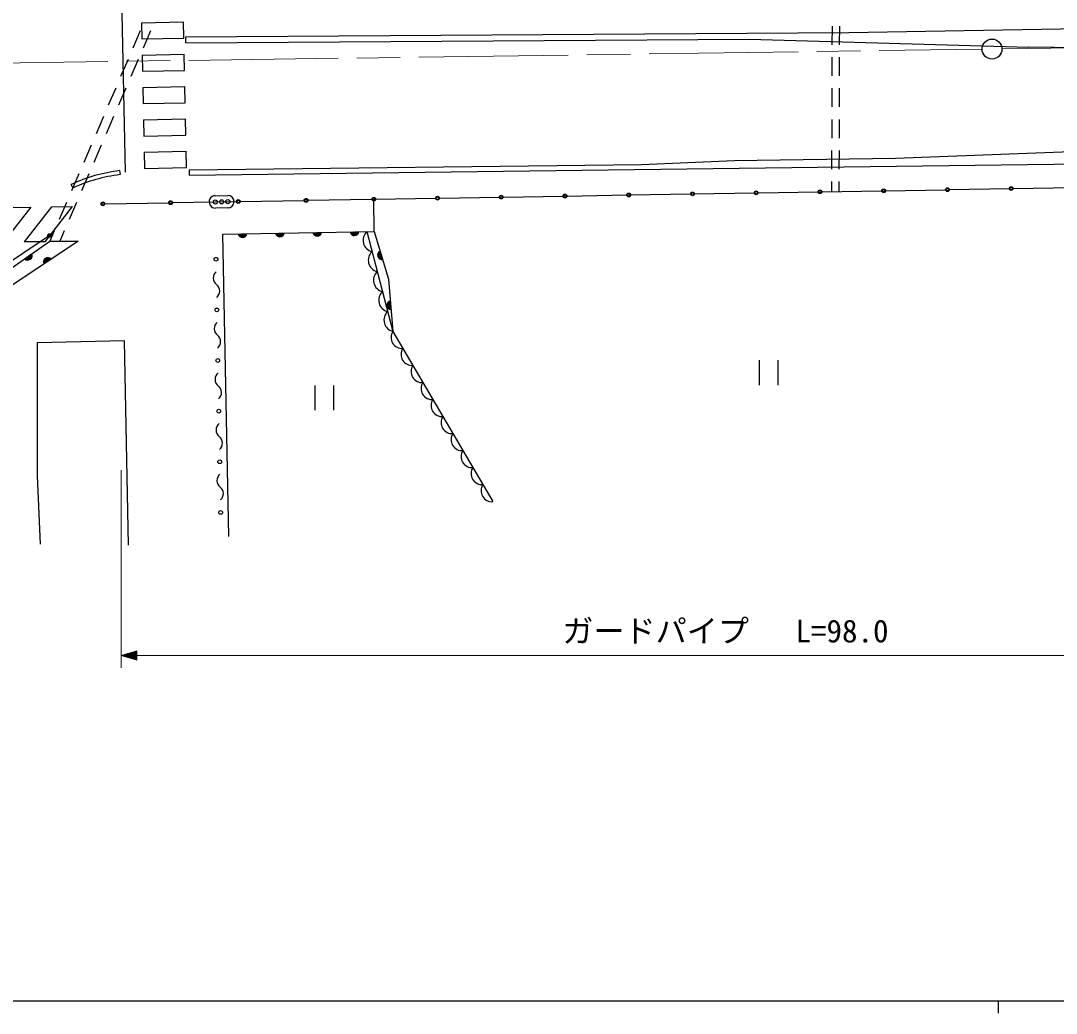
# Model space of a CAD drawing. Units: millimetres, scale not verified. Extents: x 40000 to 680000, y 20000 to 380000.
# Drawn here: x 189428 to 272675, y 204000 to 283766 of the extents above; entities that cross this region are included whole.
import ezdxf
from ezdxf.enums import TextEntityAlignment as Align

# ---------------------------------------------------------------- set-up
doc = ezdxf.new("R2010")
doc.units = ezdxf.units.MM
doc.header["$LTSCALE"] = 1000
doc.linetypes.add('CHAIN', pattern=[18.5, 12, -1.5, 3.5, -1.5])
for name, color, linetype, lineweight in [('M-BGD', 7, 'Continuous', 25), ('M-BMK', 2, 'CHAIN', 13), ('M-BMK-SRVR', 3, 'Continuous', 25), ('M-STR-HTXT', 7, 'Continuous', 13), ('M-STR-STRC', 7, 'Continuous', 25), ('M-STR-STRD', 7, 'Continuous', 25), ('M-TTL-BAND', 7, 'Continuous', 25)]:
    doc.layers.add(name, color=color, linetype=linetype, lineweight=lineweight)
doc.styles.add('ＭＳ ゴシック', font='')
doc.styles.get('ＭＳ ゴシック').set_extended_font_data('MS Gothic')

msp = doc.modelspace()

# ---------------------------------------------------------------- linework, layer by layer
at = {"layer": 'M-BGD'}
for p, q in [((197441, 289783), (197831, 271608)), ((199130, 283599), (202527, 283668)), ((199130, 283599), (199156, 282300)), ((202554, 282368), (202527, 283668)), ((254671, 281833), (254676, 283333)), ((255261, 281841), (255266, 283341)), ((199043, 282946), (198450, 281569)), ((199156, 282300), (202554, 282368)), ((199860, 282946), (199266, 281569)), ((198054, 280651), (197460, 279273)), ((198870, 280651), (198277, 279273)), ((199183, 281000), (202580, 281068)), ((199183, 281000), (199209, 279700)), ((202606, 279769), (202580, 281068)), ((254663, 279333), (254668, 280833)), ((255254, 279341), (255258, 280841)), ((199209, 279700), (202606, 279769)), ((197064, 278355), (196471, 276977)), ((197881, 278355), (197287, 276977)), ((199235, 278400), (202632, 278469)), ((199235, 278400), (199261, 277101)), ((202658, 277169), (202632, 278469)), ((254656, 276833), (254660, 278333)), ((255246, 276841), (255251, 278341)), ((199261, 277101), (202658, 277169)), ((196075, 276059), (195481, 274681)), ((196892, 276059), (196298, 274681)), ((199287, 275801), (202684, 275869)), ((199287, 275801), (199313, 274501)), ((202711, 274570), (202684, 275869)), ((254648, 274333), (254653, 275833)), ((255238, 274341), (255243, 275841)), ((199313, 274501), (202711, 274570)), ((195086, 273763), (194492, 272385)), ((195902, 273763), (195309, 272385)), ((199340, 273201), (202737, 273270)), ((199340, 273201), (199366, 271902)), ((202763, 271970), (202737, 273270)), ((254640, 271833), (254645, 273333)), ((255231, 271841), (255235, 273341)), ((194096, 271467), (193503, 270090)), ((194913, 271467), (194319, 270090)), ((199366, 271902), (202763, 271970)), ((254635, 270035), (254637, 270833)), ((255225, 270042), (255228, 270841)), ((233329, 269680), (238154, 269761)), ((238454, 269766), (243279, 269846)), ((243578, 269851), (248403, 269931)), ((248703, 269936), (253528, 270016)), ((253828, 270021), (258652, 270102)), ((258952, 270107), (263777, 270187)), ((264077, 270192), (268901, 270272)), ((269201, 270277), (274026, 270357)), ((193107, 269171), (192513, 267794)), ((193923, 269171), (193330, 267794)), ((196187, 269052), (201329, 269140)), ((201629, 269145), (206771, 269233)), ((207071, 269238), (212213, 269327)), ((212513, 269332), (217656, 269420)), ((217833, 266823), (217806, 269422)), ((217956, 269425), (222780, 269505)), ((223080, 269510), (227905, 269590)), ((228205, 269595), (233029, 269676)), ((190237, 268778), (188051, 265975)), ((188570, 268755), (190237, 268778)), ((191903, 268801), (189713, 265992)), ((193569, 268824), (191375, 266010)), ((191903, 268801), (193569, 268824)), ((191630, 266414), (185576, 262368)), ((192117, 266875), (191761, 266049)), ((192934, 266875), (192578, 266049)), ((205688, 266617), (217833, 266823)), ((206153, 242314), (205688, 266617)), ((217249, 266814), (219353, 258794)), ((217833, 266823), (218999, 263000)), ((194042, 266049), (184123, 259451)), ((185827, 261909), (191761, 266049)), ((191375, 266010), (189713, 265992)), ((191761, 266049), (194042, 266049)), ((218999, 263000), (219353, 258794)), ((219353, 258794), (227390, 245116)), ((197765, 258036), (190738, 257867)), ((190738, 257867), (190738, 247199)), ((198104, 241611), (197765, 258036)), ((248786, 256479), (248786, 254479)), ((250286, 256479), (250286, 254479)), ((213066, 254462), (213066, 252462)), ((214566, 254462), (214566, 252462)), ((190738, 247199), (190992, 241695))]:
    msp.add_line(p, q, dxfattribs=at)
for centre, radius in [((228055, 269593), 150), ((233179, 269678), 150), ((233179, 269678), 120), ((233179, 269678), 100), ((233179, 269678), 100), ((233179, 269678), 100), ((233179, 269678), 100), ((238304, 269763), 150), ((238304, 269763), 120), ((238304, 269763), 100), ((238304, 269763), 100), ((238304, 269763), 100), ((238304, 269763), 100), ((243429, 269848), 150), ((243429, 269848), 120), ((243429, 269848), 100), ((243429, 269848), 100), ((243429, 269848), 100), ((243429, 269848), 100), ((248553, 269934), 150), ((248553, 269934), 120), ((248553, 269934), 100), ((248553, 269934), 100), ((248553, 269934), 100), ((248553, 269934), 100), ((253678, 270019), 150), ((253678, 270019), 120), ((253678, 270019), 100), ((253678, 270019), 100), ((253678, 270019), 100), ((253678, 270019), 100), ((258802, 270104), 150), ((258802, 270104), 120), ((258802, 270104), 100), ((258802, 270104), 100), ((258802, 270104), 100), ((258802, 270104), 100), ((263927, 270189), 150), ((263927, 270189), 120), ((263927, 270189), 100), ((263927, 270189), 100), ((263927, 270189), 100), ((263927, 270189), 100), ((269051, 270275), 150), ((269051, 270275), 120), ((269051, 270275), 100), ((269051, 270275), 100), ((269051, 270275), 100), ((269051, 270275), 100), ((196037, 269050), 150), ((196037, 269050), 120), ((196037, 269050), 100), ((196037, 269050), 100), ((196037, 269050), 100), ((196037, 269050), 100), ((201479, 269143), 150), ((201479, 269143), 120), ((201479, 269143), 100), ((201479, 269143), 100), ((201479, 269143), 100), ((201479, 269143), 100), ((206921, 269236), 150), ((206921, 269236), 120), ((206921, 269236), 100), ((206921, 269236), 100), ((206921, 269236), 100), ((206921, 269236), 100), ((212363, 269329), 150), ((212363, 269329), 120), ((212363, 269329), 100), ((212363, 269329), 100), ((212363, 269329), 100), ((212363, 269329), 100), ((217806, 269422), 150), ((217806, 269422), 120), ((217806, 269422), 100), ((217806, 269422), 100), ((217806, 269422), 100), ((217806, 269422), 100), ((222930, 269508), 150), ((222930, 269508), 120), ((222930, 269508), 100), ((222930, 269508), 100), ((222930, 269508), 100), ((222930, 269508), 100), ((228055, 269593), 120), ((228055, 269593), 100), ((228055, 269593), 100), ((228055, 269593), 100), ((228055, 269593), 100), ((191755, 266497), 150), ((191755, 266497), 120), ((191755, 266497), 100), ((191755, 266497), 100), ((191755, 266497), 100), ((191755, 266497), 100), ((205126, 264595), 150), ((205201, 260526), 150), ((205276, 256458), 150), ((205350, 252389), 150), ((205425, 248321), 150), ((205500, 244252), 150)]:
    msp.add_circle(centre, radius, dxfattribs=at)
for centre, radius, start, end in [((207260, 266698), 354, 189.77227, 352.17745), ((207260, 266698), 283, 191.99631, 349.95341), ((207260, 266698), 212, 195.74263, 346.20708), ((207260, 266698), 142, 203.45436, 338.49535), ((207260, 266698), 100, 213.77203, 328.17769), ((207260, 266698), 100, 213.77203, 328.17769), ((210260, 266749), 354, 189.77227, 352.17745), ((210260, 266749), 283, 191.99631, 349.95341), ((210260, 266749), 212, 195.74263, 346.20708), ((210260, 266749), 142, 203.45436, 338.49535), ((210260, 266749), 100, 213.77203, 328.17769), ((210260, 266749), 100, 213.77203, 328.17769), ((213259, 266800), 354, 189.77227, 352.17745), ((213259, 266800), 283, 191.99631, 349.95341), ((213259, 266800), 212, 195.74263, 346.20708), ((213259, 266800), 142, 203.45436, 338.49535), ((213259, 266800), 100, 213.77203, 328.17769), ((213259, 266800), 100, 213.77203, 328.17769), ((216259, 266851), 354, 189.77227, 352.17745), ((216259, 266851), 283, 191.99631, 349.95341), ((216259, 266851), 212, 195.74263, 346.20708), ((216259, 266851), 142, 203.45436, 338.49535), ((216259, 266851), 100, 213.77203, 328.17769), ((216259, 266851), 100, 213.77203, 328.17769), ((217883, 266123), 938, 132.51584, 256.88255), ((189994, 264882), 354, 223.70325, 26.10843), ((189994, 264882), 283, 225.92729, 23.88439), ((189994, 264882), 212, 229.67362, 20.13806), ((189994, 264882), 142, 237.38535, 12.42633), ((189994, 264882), 100, 247.70301, 2.10867), ((189994, 264882), 100, 247.70301, 2.10867), ((218304, 264519), 938, 132.51584, 256.88255), ((218468, 264928), 354, 115.76013, 278.16531), ((218468, 264928), 283, 117.98417, 275.94127), ((218468, 264928), 212, 121.73049, 272.19494), ((218468, 264928), 142, 129.44222, 264.48321), ((218468, 264928), 100, 139.75989, 254.16555), ((218468, 264928), 100, 139.75989, 254.16555), ((191610, 264366), 354, 42.42841, 204.83359), ((191610, 264366), 283, 44.65245, 202.60955), ((191610, 264366), 212, 48.39878, 198.86322), ((191610, 264366), 142, 56.11051, 191.15149), ((191610, 264366), 100, 66.42817, 180.83383), ((191610, 264366), 100, 66.42817, 180.83383), ((205564, 263085), 660, 129.46388, 232.64062), ((218724, 262915), 938, 132.51584, 256.88255), ((204763, 262036), 660, 309.46388, 52.64062), ((219145, 261311), 938, 132.51584, 256.88255), ((219230, 260902), 354, 103.61096, 266.01614), ((219230, 260902), 283, 105.835, 263.7921), ((219230, 260902), 212, 109.58133, 260.04577), ((219230, 260902), 142, 117.29306, 252.33405), ((219230, 260902), 100, 127.61072, 242.01638), ((219230, 260902), 100, 127.61072, 242.01638), ((219566, 259707), 938, 132.51584, 256.88255), ((205639, 259017), 660, 129.46388, 232.64062), ((204838, 257967), 660, 309.46388, 52.64062), ((220082, 258302), 879, 145.98916, 274.88922), ((220886, 256934), 879, 145.98916, 274.88922), ((221689, 255566), 879, 145.98916, 274.88922), ((205713, 254948), 660, 129.46388, 232.64062), ((204912, 253899), 660, 309.46388, 52.64062), ((222493, 254198), 879, 145.98916, 274.88922), ((223297, 252831), 879, 145.98916, 274.88922), ((224101, 251463), 879, 145.98916, 274.88922), ((205788, 250880), 660, 129.46388, 232.64062), ((224904, 250095), 879, 145.98916, 274.88922), ((204987, 249830), 660, 309.46388, 52.64062), ((225708, 248727), 879, 145.98916, 274.88922), ((205863, 246811), 660, 129.46388, 232.64062), ((226512, 247360), 879, 145.98916, 274.88922), ((227315, 245992), 879, 145.98916, 274.88922), ((205062, 245762), 660, 309.46388, 52.64062)]:
    msp.add_arc(centre, radius, start, end, dxfattribs=at)
at = {"layer": 'M-BMK'}
for p, q in [((366699, 282921), (268310, 281498)), ((184444, 280321), (266710, 281476))]:
    msp.add_line(p, q, dxfattribs=at)
at = {"layer": 'M-BMK-SRVR'}
msp.add_circle((267510, 281487), 800, dxfattribs=at)
at = {"layer": 'M-STR-HTXT'}
for p, q in [((197505, 247650), (197505, 231754)), ((197505, 232754), (198755, 233129)), ((198755, 232379), (198755, 233129)), ((197505, 232754), (198755, 232379)), ((197505, 232754), (198755, 232754)), ((198755, 232829), (197755, 232829)), ((198755, 232679), (197755, 232679)), ((198005, 232904), (198755, 232904)), ((198005, 232604), (198755, 232604)), ((198755, 232979), (198255, 232979)), ((198755, 232529), (198255, 232529)), ((198505, 233054), (198755, 233054)), ((198505, 232454), (198755, 232454)), ((198755, 232754), (293404, 232754))]:
    msp.add_line(p, q, dxfattribs=at)
at = {"layer": 'M-STR-STRC'}
for p, q in [((205067, 269704), (206067, 269721)), ((206084, 268722), (205085, 268704))]:
    msp.add_line(p, q, dxfattribs=at)
for centre in [(205076, 269204), (205576, 269213), (206076, 269221)]:
    msp.add_circle(centre, 167, dxfattribs=at)
for centre, start, end in [((206076, 269221), 270.9809, 90.9809), ((205076, 269204), 90.9809, 270.9809)]:
    msp.add_arc(centre, 500, start, end, dxfattribs=at)
at = {"layer": 'M-STR-STRD'}
for p, q in [((255986, 282831), (304830, 283661)), ((202709, 282002), (202711, 282472)), ((202709, 282002), (247976, 282282)), ((202711, 282472), (255986, 282831)), ((247976, 282282), (270474, 281635)), ((294863, 281334), (270474, 281635)), ((274653, 273264), (259741, 272683)), ((202975, 271359), (286835, 272429)), ((246787, 272514), (239337, 272175)), ((259741, 272683), (246787, 272514)), ((197378, 271719), (197418, 271401)), ((239337, 272175), (202966, 271757)), ((202966, 271757), (202975, 271359)), ((193613, 270325), (193481, 270617))]:
    msp.add_line(p, q, dxfattribs=at)
for radius in [13555, 13234]:
    msp.add_arc((199077, 258271), radius, 97.20131, 114.38349, dxfattribs=at)
at = {"layer": 'M-TTL-BAND'}
for p, q in [((40000, 205000), (579000, 205000)), ((268000, 205000), (268000, 204000))]:
    msp.add_line(p, q, dxfattribs=at)

# ---------------------------------------------------------------- texts
at = {"layer": 'M-STR-HTXT', "style": 'ＭＳ ゴシック'}
msp.add_text('ガードパイプ   L=98.0', height=1833, dxfattribs=at).set_placement((246079, 233254), align=Align.BOTTOM_CENTER)

doc.saveas('drawing.dxf')
